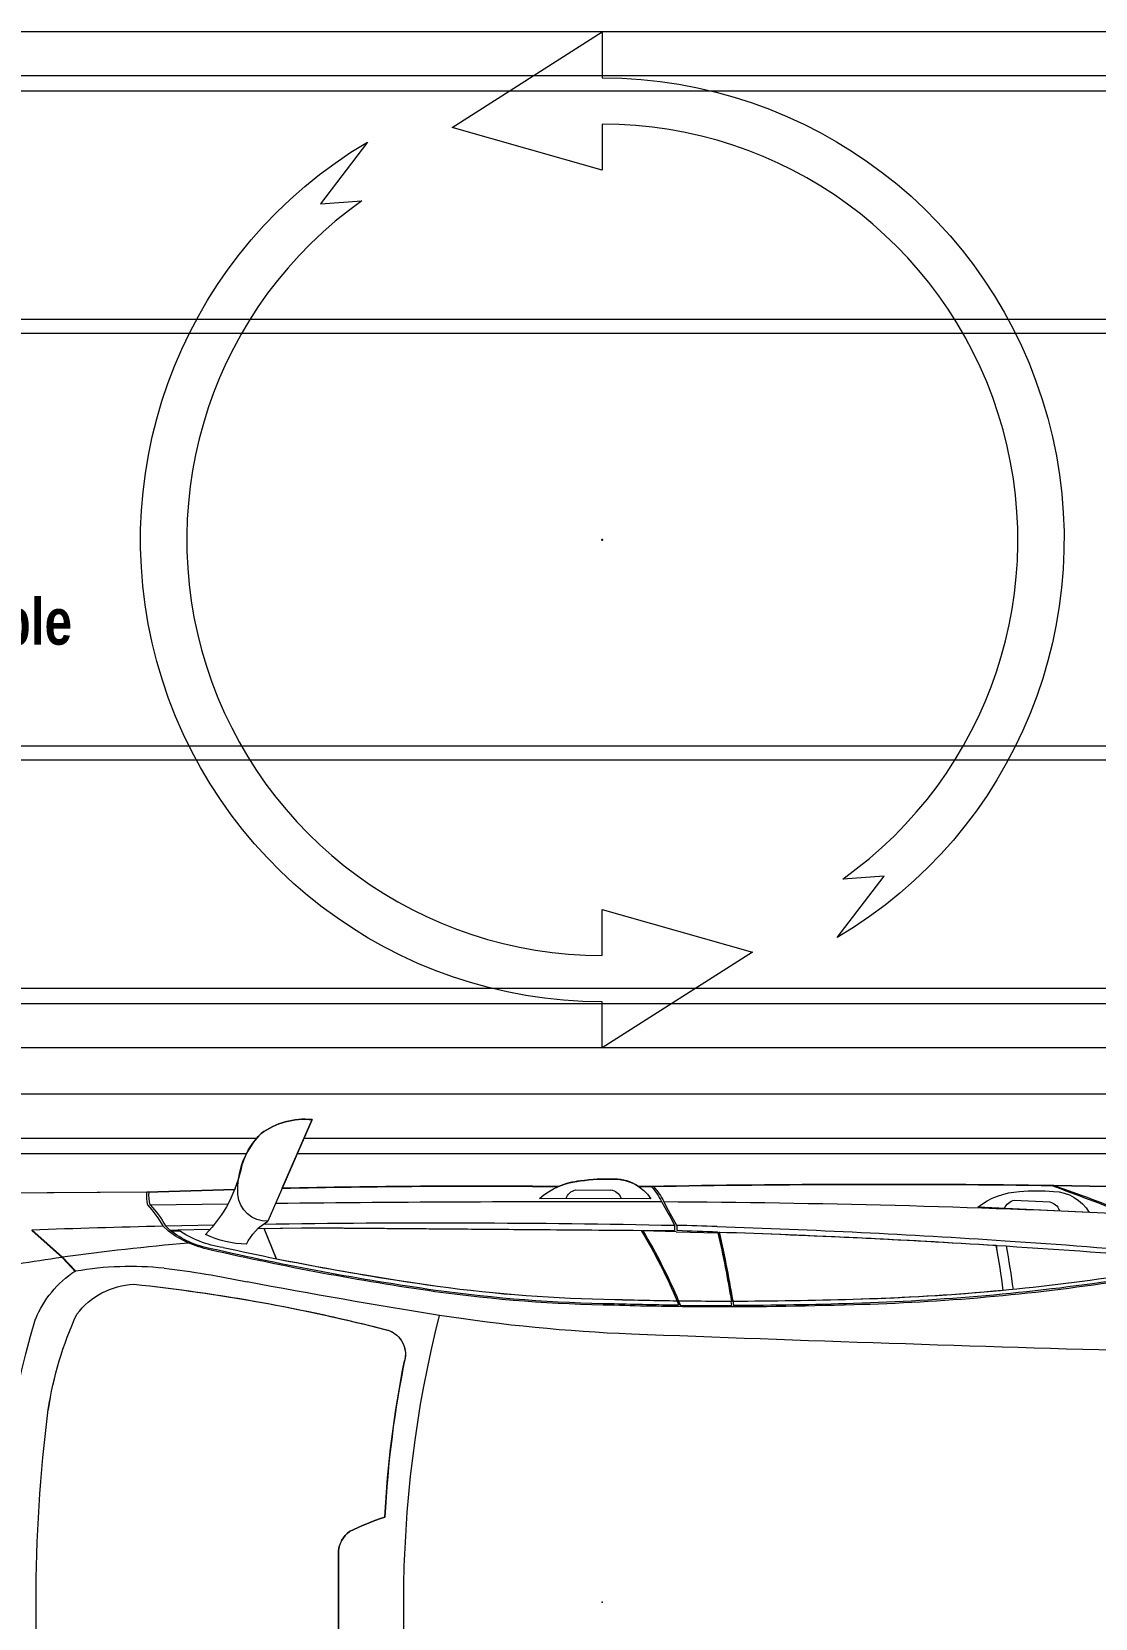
# Model space of a CAD drawing. Header units: inches. Extents: x 28 to 140, y 9 to 55.
# Drawn here: x 83.84 to 86.143, y 30.745 to 34.18 of the extents above; entities that cross this region are included whole.
import ezdxf

# ---------------------------------------------------------------- set-up
doc = ezdxf.new("R2010")
doc.units = ezdxf.units.IN
doc.header["$MEASUREMENT"] = 0
doc.set_wipeout_variables(frame=1)
doc.linetypes.add('PHANTOM', pattern=[12.7, 6.35, -1.27, 1.27, -1.27, 1.27, -1.27])
for name, color, linetype in [('PK24-LABEL', 7, 'Continuous'), ('PK24E', 7, 'Continuous'), ('PK24E-COMP-CAR', 7, 'Continuous')]:
    doc.layers.add(name, color=color, linetype=linetype)
for name, color, linetype, true_color in [('PK24E-COMP-PALLET', 132, 'Continuous', 0x00b7c8), ('PK24E-HELPER', 253, 'PHANTOM', 0xa1a1a1), ('PK24E-SYS-LIFT', 31, 'Continuous', 0xffcc5a), ('PK24E-SYS-SHELF', 31, 'Continuous', 0xffcc5a)]:
    doc.layers.add(name, color=color, linetype=linetype, true_color=true_color)
doc.layers.add('PK24E-TTARROW', color=20, linetype='Continuous', lineweight=20, true_color=0xf54b32)
doc.layers.add('Text', color=142, linetype='Continuous', lineweight=20)
doc.styles.add('Impact', font='impact.ttf', dxfattribs={"height": 5})

# ---------------------------------------------------------------- blocks, each defined once
blk = doc.blocks.new('ELIFTTT-CHASIS--TOP-COMP-PKE24')
at = {"layer": 'PK24E-HELPER'}
blk.add_point((0, -167.5), dxfattribs=at)
at = {"layer": 'PK24E-SYS-LIFT', "lineweight": 5}
for p, q in [((-68.85, 84.5), (-161.2, 84.5)), ((249.75, 84.5), (68.85, 84.5)), ((-249.75, 72.5), (-81.39, 72.5)), ((81.39, 72.5), (249.75, 72.5)), ((-81.39, -72.5), (-249.75, -72.5)), ((249.75, -72.5), (81.39, -72.5)), ((-141.25, -84.5), (-68.85, -84.5)), ((68.85, -84.5), (171.2, -84.5))]:
    blk.add_line(p, q, dxfattribs=at)
for radius in [109, 60]:
    blk.add_circle((0, 0), radius, dxfattribs=at)
blk = doc.blocks.new('ELIFTTT-TT--TOP-COMP-PKE24')
at = {"layer": 'PK24E-SYS-LIFT', "lineweight": 5}
for p, q in [((-18.75, 89.5), (-18.75, 84.5)), ((-11.25, 89.5), (-18.75, 89.5)), ((-11.25, 84.5), (-11.25, 89.5)), ((-3.6, 89.5), (-3.6, 84.5)), ((-3.6, 89.5), (-3.58, 89.5)), ((-3.58, 89.5), (-3.58, 84.5)), ((-0.17, 89.5), (-3.58, 89.5)), ((-0.17, 84.5), (-0.17, 89.5)), ((-0.17, 89.5), (0.17, 89.5)), ((0.17, 89.5), (0.17, 84.5)), ((3.58, 89.5), (0.17, 89.5)), ((3.58, 84.5), (3.58, 89.5)), ((3.58, 89.5), (3.6, 89.5)), ((3.6, 84.5), (3.6, 89.5)), ((11.25, 89.5), (11.25, 84.5)), ((18.75, 89.5), (11.25, 89.5)), ((18.75, 84.5), (18.75, 89.5)), ((230.5, 84.5), (-230.5, 84.5)), ((-87.6, 74.5), (-220.5, 74.5)), ((-87.6, -74.5), (-87.6, 74.5)), ((77.6, 74.5), (-77.6, 74.5)), ((-77.6, 74.5), (-77.6, -74.5)), ((77.6, -74.5), (77.6, 74.5)), ((220.5, 74.5), (87.6, 74.5)), ((87.6, 74.5), (87.6, -74.5)), ((98.42, 7.96), (96.92, 7.8)), ((96.92, 7.8), (96.92, 7.7)), ((96.92, 7.7), (96.92, 7.29)), ((96.92, 7.29), (96.92, 6.04)), ((98.42, 5.5), (98.42, 8.05)), ((98.42, 8.05), (111.02, 8.05)), ((98.52, 8.79), (98.52, 8.05)), ((98.82, 8.79), (98.52, 8.79)), ((98.82, 8.05), (98.82, 8.79)), ((98.82, 8.79), (110.62, 8.79)), ((96.92, 5.5), (96.62, 5.5)), ((96.62, 5.5), (96.62, 0)), ((96.92, 6.04), (96.92, 4.93)), ((96.92, 4.93), (96.92, 2.77)), ((98.42, -11.5), (98.42, 5.5)), ((111.32, 6.75), (99.67, 6.75)), ((99.67, 4.25), (111.32, 4.25)), ((104.72, -10.25), (104.72, 4.25)), ((105.72, -10.25), (105.72, 4.25)), ((-87.6, 2.25), (-220, 2.25)), ((-59.96, 2.25), (-77.6, 2.25)), ((77.6, 2.25), (59.96, 2.25)), ((96.42, 2.25), (87.6, 2.25)), ((96.62, 2.75), (96.52, 2.75)), ((96.52, 2.75), (96.52, -2.75)), ((96.62, 0), (96.62, -5.5)), ((96.92, 2.77), (96.92, 1.25)), ((96.92, 1.25), (96.92, 0)), ((96.92, 0), (96.92, -1.25)), ((-220, -2.25), (-87.6, -2.25)), ((-77.6, -2.25), (-59.96, -2.25)), ((59.96, -2.25), (77.6, -2.25)), ((87.6, -2.25), (96.42, -2.25)), ((96.52, -2.75), (96.62, -2.75)), ((96.92, -1.25), (96.92, -2.77)), ((96.92, -2.77), (96.92, -4.29)), ((96.62, -5.5), (96.92, -5.5)), ((96.92, -4.29), (98.42, -4.37)), ((96.92, -5.04), (96.92, -4.29)), ((96.92, -7.96), (96.92, -5.04)), ((97.52, -5.07), (96.92, -5.04)), ((97.52, -5.93), (97.52, -5.07)), ((97.52, -7.65), (97.52, -5.93)), ((96.92, -7.96), (97.52, -8.02)), ((98.42, -7.59), (97.52, -7.65)), ((111.32, -10.25), (99.67, -10.25)), ((97.52, -13.45), (98.42, -13.54)), ((98.42, -13.65), (98.42, -11.5)), ((98.42, -13.65), (98.42, -14.92)), ((104.72, -15.45), (98.42, -13.65)), ((99.67, -12.75), (111.32, -12.75)), ((104.72, -14.4), (104.72, -12.75)), ((105.72, -14.4), (105.72, -12.75)), ((98.42, -15.5), (98.42, -14.92)), ((98.42, -15.5), (98.62, -15.55)), ((98.62, -15.55), (104.72, -17.18)), ((98.62, -19.04), (98.62, -15.55)), ((104.72, -14.4), (105.72, -14.4)), ((104.72, -22.75), (104.72, -14.4)), ((105.72, -22.75), (105.72, -14.4)), ((105.72, -14.4), (111.02, -14.4)), ((98.62, -20.56), (98.62, -19.04)), ((98.62, -20.77), (98.62, -20.56)), ((99.72, -21.96), (104.72, -22.4)), ((104.72, -22.95), (104.72, -22.75)), ((104.72, -22.75), (105.72, -22.75)), ((104.72, -22.95), (105.72, -22.95)), ((105.72, -22.55), (111.02, -22.55)), ((105.72, -22.75), (111.02, -22.75)), ((105.72, -22.95), (105.72, -22.75)), ((-220.5, -74.5), (-87.6, -74.5)), ((-77.6, -74.5), (77.6, -74.5)), ((87.6, -74.5), (220.5, -74.5)), ((230.5, -84.5), (-230.5, -84.5)), ((-18.75, -84.5), (-18.75, -89.5)), ((-11.25, -89.5), (-11.25, -84.5)), ((-3.6, -84.5), (-3.6, -89.5)), ((-3.58, -84.5), (-3.58, -89.5)), ((-0.17, -89.5), (-0.17, -84.5)), ((0.17, -84.5), (0.17, -89.5)), ((3.58, -89.5), (3.58, -84.5)), ((3.6, -89.5), (3.6, -84.5)), ((11.25, -84.5), (11.25, -89.5)), ((18.75, -89.5), (18.75, -84.5)), ((-11.25, -89.5), (-18.75, -89.5)), ((-3.58, -89.5), (-3.6, -89.5)), ((-0.17, -89.5), (-3.58, -89.5)), ((0.17, -89.5), (-0.17, -89.5)), ((3.58, -89.5), (0.17, -89.5)), ((3.6, -89.5), (3.58, -89.5)), ((18.75, -89.5), (11.25, -89.5))]:
    blk.add_line(p, q, dxfattribs=at)
blk.add_circle((100.47, -19.8), 2, dxfattribs=at)
for centre, radius, start, end in [((0, 0), 109, 50.8258, 129.1742), ((0, 0), 109, 143.482, 178.8172), ((0, 0), 109, 4.6242, 36.518), ((0, 0), 60, 2.1491, 177.8509), ((99.67, 5.5), 1.25, 90, 180), ((99.67, 5.5), 1.25, 180, 270), ((99.77, 5.5), 0.6, 0, 180), ((99.77, 5.5), 0.6, 180, 0), ((96.52, 2.65), 0.1, 90, 180), ((0, 0), 109, 181.1828, 216.518), ((0, 0), 60, 182.1491, 270), ((0, 0), 60, 270, 357.8509), ((96.52, -2.65), 0.1, 180, 270), ((99.67, -11.5), 1.25, 90, 180), ((99.67, -11.5), 1.25, 180, 270), ((99.77, -11.5), 0.6, 0, 180), ((99.77, -11.5), 0.6, 180, 0), ((100.47, -19.8), 2, 157.6684, 202.3316), ((100.47, -19.8), 2, 202.3316, 157.6684), ((0, 0), 109, 323.482, 347.9529), ((99.82, -20.77), 1.2, 180, 265), ((0, 0), 109, 230.8258, 309.1742)]:
    blk.add_arc(centre, radius, start, end, dxfattribs=at)
for points, knots in [([(96.42, 0), (96.42, 0.17), (96.42, 0.52), (96.42, 1.02), (96.42, 1.48), (96.42, 1.89), (96.42, 2.22), (96.42, 2.46), (96.42, 2.62), (96.42, 2.64), (96.42, 2.65)], [0, 0, 0, 0, 0.125, 0.25, 0.375, 0.5, 0.625, 0.75, 0.875, 1, 1, 1, 1]), ([(96.42, -2.65), (96.42, -2.64), (96.42, -2.62), (96.42, -2.46), (96.42, -2.22), (96.42, -1.89), (96.42, -1.48), (96.42, -1.02), (96.42, -0.52), (96.42, -0.17), (96.42, 0)], [0, 0, 0, 0, 0.125, 0.25, 0.375, 0.5, 0.625, 0.75, 0.875, 1, 1, 1, 1]), ([(97.52, -7.65), (97.52, -7.81), (97.52, -8.13), (97.52, -8.66), (97.52, -9.21), (97.52, -9.6), (97.52, -9.79)], [0, 0, 0, 0, 0.25, 0.5, 0.75, 1, 1, 1, 1]), ([(97.52, -9.79), (97.52, -9.96), (97.52, -10.31), (97.52, -10.82), (97.52, -11.3), (97.52, -11.76), (97.52, -12.18), (97.52, -12.55), (97.52, -12.87), (97.52, -13.12), (97.52, -13.31), (97.52, -13.41), (97.52, -13.46), (97.52, -13.45), (97.52, -13.45)], [0, 0, 0, 0, 0.09042, 0.180841, 0.271261, 0.361682, 0.452102, 0.542523, 0.632943, 0.723363, 0.813784, 0.904205, 0.994625, 1, 1, 1, 1])]:
    blk.add_open_spline(points, degree=3, knots=knots, dxfattribs=at)
blk = doc.blocks.new('*U8')
at = {"lineweight": 5}
blk.add_wipeout([(-262.27, 110), (262.27, 110), (267.5, 96.99), (267.5, -96.99), (262.27, -110), (-262.27, -110), (-267.5, -96.99), (-267.5, 96.99)], dxfattribs=at)
at = {"layer": 'PK24E-COMP-PALLET', "lineweight": 5}
for p, q in [((262.27, 110), (-262.27, 110)), ((249.45, 100.42), (-249.45, 100.42)), ((249.45, 97.11), (-249.45, 97.11)), ((249.45, 47.67), (-249.45, 47.67)), ((249.45, 44.65), (-249.45, 44.65)), ((249.45, -44.65), (-249.45, -44.65)), ((249.45, -47.67), (-249.45, -47.67)), ((249.45, -97.11), (-249.45, -97.11)), ((249.45, -100.42), (-249.45, -100.42)), ((262.27, -110), (-262.27, -110))]:
    blk.add_line(p, q, dxfattribs=at)
at = {"layer": 'PK24E-HELPER', "lineweight": 5}
blk.add_point((0, 0), dxfattribs=at)
blk = doc.blocks.new('TTARROW---TOP-DECOR-PK24')
at = {"layer": 'PK24E-TTARROW', "lineweight": 5}
for points in [[(0, 90), (0, 80), (-32.49, 89.27), (0, 110), (0, 100, -0.763437), (50.85, -86.11), (61.06, -72.77), (52.06, -73.42, 0.73095)], [(0, -90), (0, -80), (32.49, -89.27), (0, -110), (0, -100, -0.763437), (-50.85, 86.11), (-61.06, 72.77), (-52.06, 73.42, 0.73095)]]:
    blk.add_lwpolyline(points, format="xyb", close=True, dxfattribs=at)
blk = doc.blocks.new('ELIFT-DU--TOP-COMP-PKE24')
at = {"layer": 'PK24E-HELPER', "lineweight": 5}
blk.add_point((0, 0), dxfattribs=at)
at = {"layer": 'PK24E-SYS-LIFT', "linetype": 'Continuous', "lineweight": 5}
for p, q in [((-245.37, -130.25), (266.63, -130.25)), ((-270.56, -133.55), (294.94, -133.55)), ((-270.56, -133.88), (294.94, -133.88)), ((279.63, -131.25), (-258.37, -131.25)), ((279.63, -131.55), (-258.37, -131.55)), ((-270.56, -134.98), (294.94, -134.98)), ((-270.56, -137.52), (294.94, -137.52)), ((-270.56, -138.62), (294.94, -138.62)), ((-270.56, -138.95), (294.94, -138.95)), ((-258.37, -140.95), (279.63, -140.95)), ((-258.37, -141.25), (279.63, -141.25))]:
    blk.add_line(p, q, dxfattribs=at)
at = {"lineweight": 5}
blk.add_wipeout([(-285.75, -175), (-285.75, -160), (307, -160), (307, -175)], dxfattribs=at)
at = {"layer": 'PK24E-SYS-LIFT', "linetype": 'Continuous', "lineweight": 5}
for p, q in [((307, -160), (-285.75, -160)), ((-285.75, -175), (307, -175))]:
    blk.add_line(p, q, dxfattribs=at)
blk = doc.blocks.new('*U32')
for name in ['ELIFTTT-CHASIS--TOP-COMP-PKE24', 'ELIFTTT-TT--TOP-COMP-PKE24']:
    blk.add_blockref(name, (0, 0))
at = {"layer": 'PK24E-SYS-SHELF'}
blk.add_blockref('*U8', (0, 0), dxfattribs=at)
blk.add_blockref('TTARROW---TOP-DECOR-PK24', (0, 0))
blk.add_blockref('ELIFT-DU--TOP-COMP-PKE24', (0, 0))
at = {"layer": 'PK24-LABEL', "insert": (-150, -17.76), "char_height": 10, "attachment_point": 5, "style": 'Impact'}
blk.add_mtext_dynamic_manual_height_columns('with turntable', width=75.903, gutter_width=0, heights=[30.57], dxfattribs=at)
blk = doc.blocks.new('SEDAN---TOP-COMP-PKE24')
at = {"layer": 'PK24E-COMP-CAR', "lineweight": 5}
for p, q in [((-57.16, 11.11), (-57.16, -11.11)), ((16.52, -65.21), (16.91, -64.26)), ((16.91, -64.26), (28.03, -64.26)), ((28.03, -64.26), (27.9, -65.14)), ((-114.09, -71.56), (-116.92, -74.58)), ((-114.09, -71.73), (-116.92, -74.75)), ((-116.92, -74.58), (-123.58, -80.49)), ((-116.92, -74.75), (-123.58, -80.66)), ((-70.54, -74.33), (-73.22, -80.95)), ((-95.15, -81.48), (-93.97, -80.32)), ((-94.58, -81.49), (-93.64, -80.58)), ((-94.58, -81.49), (-84.09, -81.71)), ((-93.64, -80.58), (-91.91, -80.62)), ((-93.36, -80.34), (-91.61, -80.39)), ((-91.91, -80.62), (-84.91, -80.75)), ((-74.57, -80.93), (-65.09, -81.1)), ((15.63, -80.44), (-65.09, -81.1)), ((16.01, -80.23), (8.78, -80.42)), ((15.63, -81.62), (15.63, -80.46)), ((16.01, -80.23), (25.03, -79.95)), ((16.15, -81.61), (16.15, -80.46)), ((-62.86, -104.5), (-72.44, -82.5)), ((105.43, -84.4), (81.33, -85.52)), ((-98.66, -88.8), (-169.27, -88.29)), ((-98.66, -88.8), (-79.61, -89.39)), ((-97.93, -86.02), (-81.06, -86.26)), ((10.5, -87.37), (-13.63, -87.41)), ((-5.82, -89.3), (1.87, -89.25)), ((89.22, -87.05), (96.9, -86.66)), ((97.78, -90.23), (113.41, -89.96))]:
    blk.add_line(p, q, dxfattribs=at)
blk.add_lwpolyline([(113.41, -89.96), (97.78, -90.23, -0.008053), (10.57, -90.02, -0.000309), (7.83, -90.05, -0.150488), (2.6, -91.59, -0.044865), (-4.76, -91.22, -0.077763), (-9.49, -90.01, -0.007742), (-69.33, -89.64), (-62.86, -104.5, -0.182926), (-73.91, -101.48, -0.158163), (-78.74, -91.93, 0.023024), (-79.61, -89.39), (-98.66, -88.8), (-169.27, -88.29), (-174, -88.29, -0.075259), (-178.89, -87.33, 0.049447), (-193.17, -81.68, -0.080698), (-207.09, -76.23, -0.062715), (-219.23, -66.14, -0.061643), (-229.5, -50.11, -0.061425), (-237.69, -30.02, -0.075225), (-237.69, 30.02, -0.061425)], format="xyb", dxfattribs=at)
for points in [[(-101.46, 68.87, 0.21976), (-113.83, 62.35, 0.069678), (-119.98, 41.74, 0.063275), (-119.98, -41.74, 0.069678), (-113.83, -62.35, 0.21976), (-101.46, -68.87, 0.037117), (-46.41, -58.91, 0.360325), (-42.69, -53.02, -0.038423), (-47.08, -18.45, -0.032223), (-54.77, -15.32, -0.201945), (-57.16, -11.11), (-57.16, 11.11, -0.201945), (-54.77, 15.32, -0.032223), (-47.08, 18.45, -0.038423), (-42.69, 53.02, 0.360325), (-46.41, 58.91, 0.037117)], [(-35.67, -68.36, 0.014822), (-70.53, -74.32), (-73.22, -80.95), (-65.09, -81.1), (8.42, -80.5, 0.035411), (16.22, -65.21, 0.004063), (2.71, -65.49, 0.030043)], [(28.25, -65.14, -0.016235), (25.28, -80.15, 0.007485), (85.26, -77.28, 0.008624), (86.77, -67.51, 0.017199), (54.29, -65.56, 0.00745)]]:
    blk.add_lwpolyline(points, format="xyb", close=True, dxfattribs=at)
for centre, radius, start, end in [((210.31, 0), 253.31, 165.808, 194.192), ((81.19, 0), 212.94, 163.2572, 196.7428), ((208.52, 0), 331.14, 172.7589, 187.2411), ((-50.97, -10.37), 6.23, 186.772, 232.4403), ((-26.66, 42.67), 64.44, 244.1381, 251.5206), ((179.75, -7.18), 227.11, 182.8433, 191.4441), ((-43.31, -30.11), 77.54, 188.6242, 204.5676), ((-48.11, -53.72), 5.46, 280.7864, 15.7195), ((396.89, -10097.96), 10047.5, 91.590564, 92.227959), ((20.7, -421.08), 363.31, 92.2731, 98.8617), ((-101.49, -52.6), 22.96, 202.3898, 236.3231), ((-140.88, 306.38), 377.31, 275.9976, 284.3943), ((-100.59, -52.21), 16.68, 217.4493, 267.0265), ((209.43, -1589.03), 1546.4, 99.10455, 100.67068), ((7.17, -381.59), 317.33, 90.8296, 97.8651), ((7.21, -382.52), 317.96, 90.8306, 97.8297), ((26.5, -878.44), 814.5, 90.39974, 91.68308), ((26.62, -883.44), 819.2, 90.70082, 91.68048), ((26.97, -896.69), 831.55, 90.74266, 91.67201), ((-95.53, -17.86), 121.37, 328.9283, 337.5024), ((-95.23, -17.86), 121.37, 328.9738, 337.0404), ((26.97, -896.69), 831.55, 90.44531, 90.72021), ((27.03, -939.01), 873.87, 89.94289, 90.42712), ((26.45, -924.83), 860.88, 88.13638, 90.37496), ((-204.64, -26.99), 235.7, 347.0129, 350.6847), ((-204.34, -26.99), 235.7, 346.9615, 350.9044), ((27.03, -939.01), 873.87, 88.21232, 89.92579), ((26.62, -925.75), 861.51, 88.152, 89.88227), ((40.47, -551.19), 486.69, 81.6074, 88.359), ((43.18, -517.82), 453.56, 81.3134, 88.577), ((48.2, -656.1), 594.88, 98.16183, 102.93838), ((50.14, -668.51), 607.14, 98.16699, 102.83422), ((47.41, -659.23), 596.69, 98.00361, 102.53441), ((7.37, -386.04), 320.58, 90.8327, 97.7159), ((42.27, -538.54), 473.13, 81.6511, 88.5442), ((-197.26, -28.6), 286.68, 350.2243, 352.2015), ((-192.67, -28.85), 284.29, 350.2213, 352.1425), ((-45, 438.56), 518.32, 259.8801, 262.005), ((-102.26, -4.78), 67.99, 259.9819, 276.1991), ((-118.87, 126.79), 200.59, 276.859, 282.077), ((-43.08, 455.9), 535.77, 262.0779, 265.0081), ((19.59, 1003.28), 1083.66, 273.57799, 275.45346), ((-42.72, 1961.75), 2043.04, 273.65421, 274.67506), ((-80.5, -98.49), 22.61, 101.4713, 126.5562), ((-80.74, -97.3), 21.15, 100.8688, 127.7306), ((-78.45, -100.5), 24, 98.7225, 124.1121), ((-76.49, -99.59), 22.08, 91.5527, 115.3696), ((-66.73, -72.51), 11.5, 205.754, 240.2655), ((-33.65, 1742.8), 1825.08, 271.83642, 273.79719), ((-40.59, 1924.38), 2005.61, 271.8736, 273.66159), ((-36.32, 2454.38), 2536.54, 268.02863, 268.67112), ((-120.33, -66.66), 29.22, 318.5421, 329.5288), ((-112.63, -71.62), 20.57, 315.5959, 331.3246), ((-106.68, -100.05), 29.09, 10.7087, 44.576), ((-36.58, 2440.23), 2522.39, 269.16371, 271.18606), ((-55.59, -45.28), 79.96, 328.7678, 332.9734), ((400.86, -299.68), 442.21, 150.4526, 151.2143), ((47.02, -862.9), 783.05, 91.61302, 92.25907), ((114.29, -3096.19), 3016.18, 91.69953, 91.86452), ((-72.64, -88.8), 6.31, 88.1706, 175.2645), ((0.75, 2315.17), 2401.94, 270.29908, 272.68948), ((91.15, -73.14), 15.8, 231.5942, 267.1664), ((89.88, -84.08), 3.04, 203.6954, 257.4879), ((96.44, -84.06), 2.64, 279.9688, 341.6978), ((-293.91, 966.2), 1126.56, 290.32308, 291.19875), ((97.45, -79.7), 9.26, 271.7798, 329.5538), ((7.29, 176.06), 281.25, 288.7702, 292.3189), ((-88.33, -88.24), 10.35, 167.547, 183.0978), ((-90.22, -88.08), 7.98, 165.0303, 185.2153), ((-61.6, -89.26), 17.35, 176.776, 224.7935), ((-4.65, 5675.73), 5762.5, 269.342781, 270.173243), ((-3.27, -75.49), 15.8, 229.0153, 264.5875), ((-5.03, -86.36), 3.04, 201.1166, 254.909), ((1.53, -86.64), 2.64, 277.3899, 339.1189), ((2.73, -82.33), 9.26, 269.2009, 326.9749), ((2.79, -82.38), 10.9, 315.5364, 336.4221), ((2.01, -81.41), 12.48, 316.5591, 334.7116), ((94.26, -47.96), 41.15, 264.5788, 274.8541), ((-27.52, 1842.23), 1932.32, 268.7601, 270.53449), ((0.97, -50.47), 41.15, 261.9999, 272.2752), ((-19.05, 2122.12), 2212.33, 270.69616, 270.76694), ((60.59, 2617.2), 2707.68, 268.94152, 270.78717), ((-64.4, -88.4), 16.17, 233.9975, 275.4625)]:
    blk.add_arc(centre, radius, start, end, dxfattribs=at)
blk = doc.blocks.new('*U12')
at = {"lineweight": 5}
blk.add_wipeout([(-267.5, 96.99), (-262.27, 110), (262.27, 110), (267.5, 96.99), (267.5, -96.99), (262.27, -110), (-262.27, -110), (-267.5, -96.99)], dxfattribs=at)
at = {"layer": 'PK24E-COMP-PALLET', "lineweight": 5}
for p, q in [((-77.07, -97.11), (-249.45, -97.11)), ((249.45, -97.11), (-66.08, -97.11)), ((-74.88, -100.42), (-249.45, -100.42)), ((249.45, -100.42), (-64.64, -100.42)), ((262.27, -110), (-262.27, -110))]:
    blk.add_line(p, q, dxfattribs=at)
at = {"layer": 'PK24E-HELPER', "lineweight": 5}
blk.add_point((0, 0), dxfattribs=at)
at = {"layer": 'PK24E', "lineweight": 5}
blk.add_blockref('SEDAN---TOP-COMP-PKE24', (0, 0), dxfattribs=at)
blk = doc.blocks.new('*U13')
at = {"layer": 'PK24E-HELPER'}
blk.add_point((0, -230), dxfattribs=at)
at = {"layer": 'PK24E', "lineweight": 5}
blk.add_blockref('*U12', (0, 0), dxfattribs=at)

msp = doc.modelspace()

# ---------------------------------------------------------------- block references
at = {"layer": 'PK24E', "lineweight": 5, "xscale": 0.01, "yscale": 0.01, "zscale": 0.01}
msp.add_blockref('*U32', (85.0755, 33.0799), dxfattribs=at)

# ---------------------------------------------------------------- next in the draw order: block references
at = {"layer": 'Text', "lineweight": 5, "xscale": 0.01, "yscale": 0.01, "zscale": 0.01}
msp.add_blockref('*U13', (85.0755, 35.3799), dxfattribs=at)

# ---------------------------------------------------------------- next in the draw order: block references
at = {"layer": 'Text', "lineweight": 5, "xscale": -0.01, "yscale": 0.01, "zscale": 0.01, "rotation": 180}
msp.add_blockref('*U13', (85.0755, 30.7799), dxfattribs=at)

doc.saveas('drawing.dxf')
